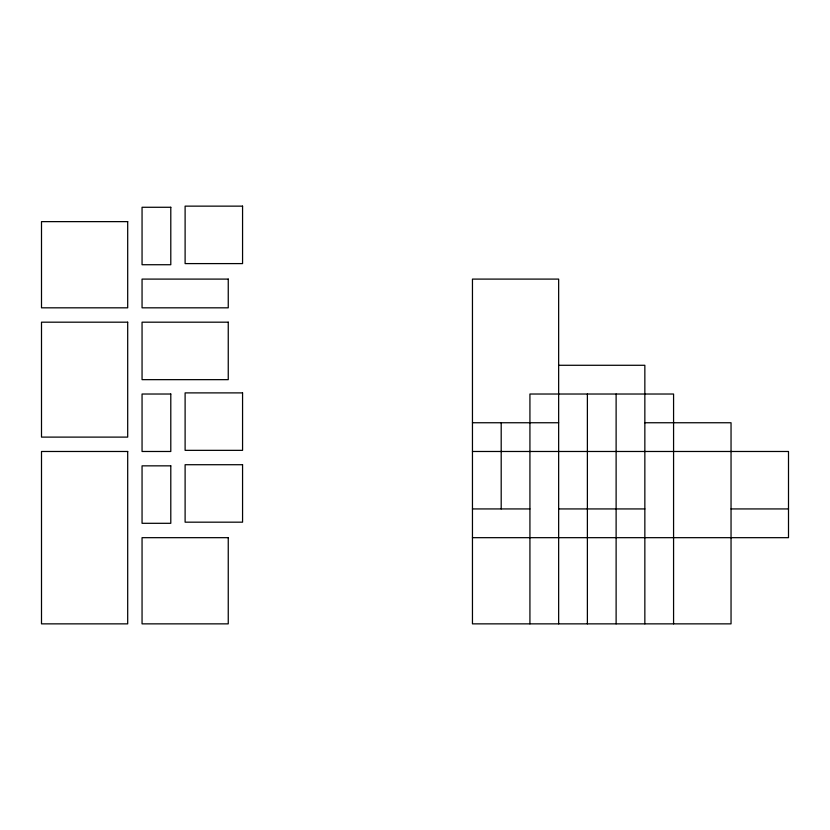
<?xml version="1.0" encoding="UTF-8"?>
<svg xmlns="http://www.w3.org/2000/svg" width="830" height="830" viewBox="0 0 830 830"><rect width="100%" height="100%" fill="white"/><g stroke="black" fill="none" stroke-linecap="round" stroke-linejoin="round"><path stroke-width="1.25" d="M558.652 365.283L644.848 365.283L644.848 623.859M472.457 422.75L558.652 422.75M644.848 422.75L731.043 422.75L731.043 623.859L472.457 623.859L472.457 279.098L558.652 279.098L558.652 623.859M472.457 451.479L788.5 451.479L788.5 537.674L472.457 537.674M472.457 508.935L529.924 508.935M558.652 508.935L644.848 508.935M731.043 508.935L788.5 508.935M673.576 623.859L673.576 394.022L529.924 394.022L529.924 623.859M616.119 394.022L616.119 623.859M587.381 394.022L587.381 623.859M501.196 422.75L501.196 508.935M242.568 206.141L185.111 206.141L185.111 263.598L242.568 263.598L242.568 206.141M170.793 207.272L142.054 207.272L142.054 264.728L170.793 264.728L170.793 207.272M127.696 221.631L41.5 221.631L41.5 307.826L127.696 307.826L127.696 221.631M228.25 279.098L142.054 279.098L142.054 307.826L228.25 307.826L228.25 279.098M127.696 322.185L41.5 322.185L41.5 437.109L127.696 437.109L127.696 322.185M228.25 322.185L142.054 322.185L142.054 379.652L228.25 379.652L228.25 322.185M242.568 392.891L185.111 392.891L185.111 450.348L242.568 450.348L242.568 392.891M170.793 394.022L142.054 394.022L142.054 451.479L170.793 451.479L170.793 394.022M127.696 451.479L41.5 451.479L41.5 623.859L127.696 623.859L127.696 451.479M242.568 464.717L185.111 464.717L185.111 522.174L242.568 522.174L242.568 464.717M170.793 465.848L142.054 465.848L142.054 523.305L170.793 523.305L170.793 465.848M228.25 537.674L142.054 537.674L142.054 623.859L228.25 623.859L228.25 537.674"/></g></svg>
